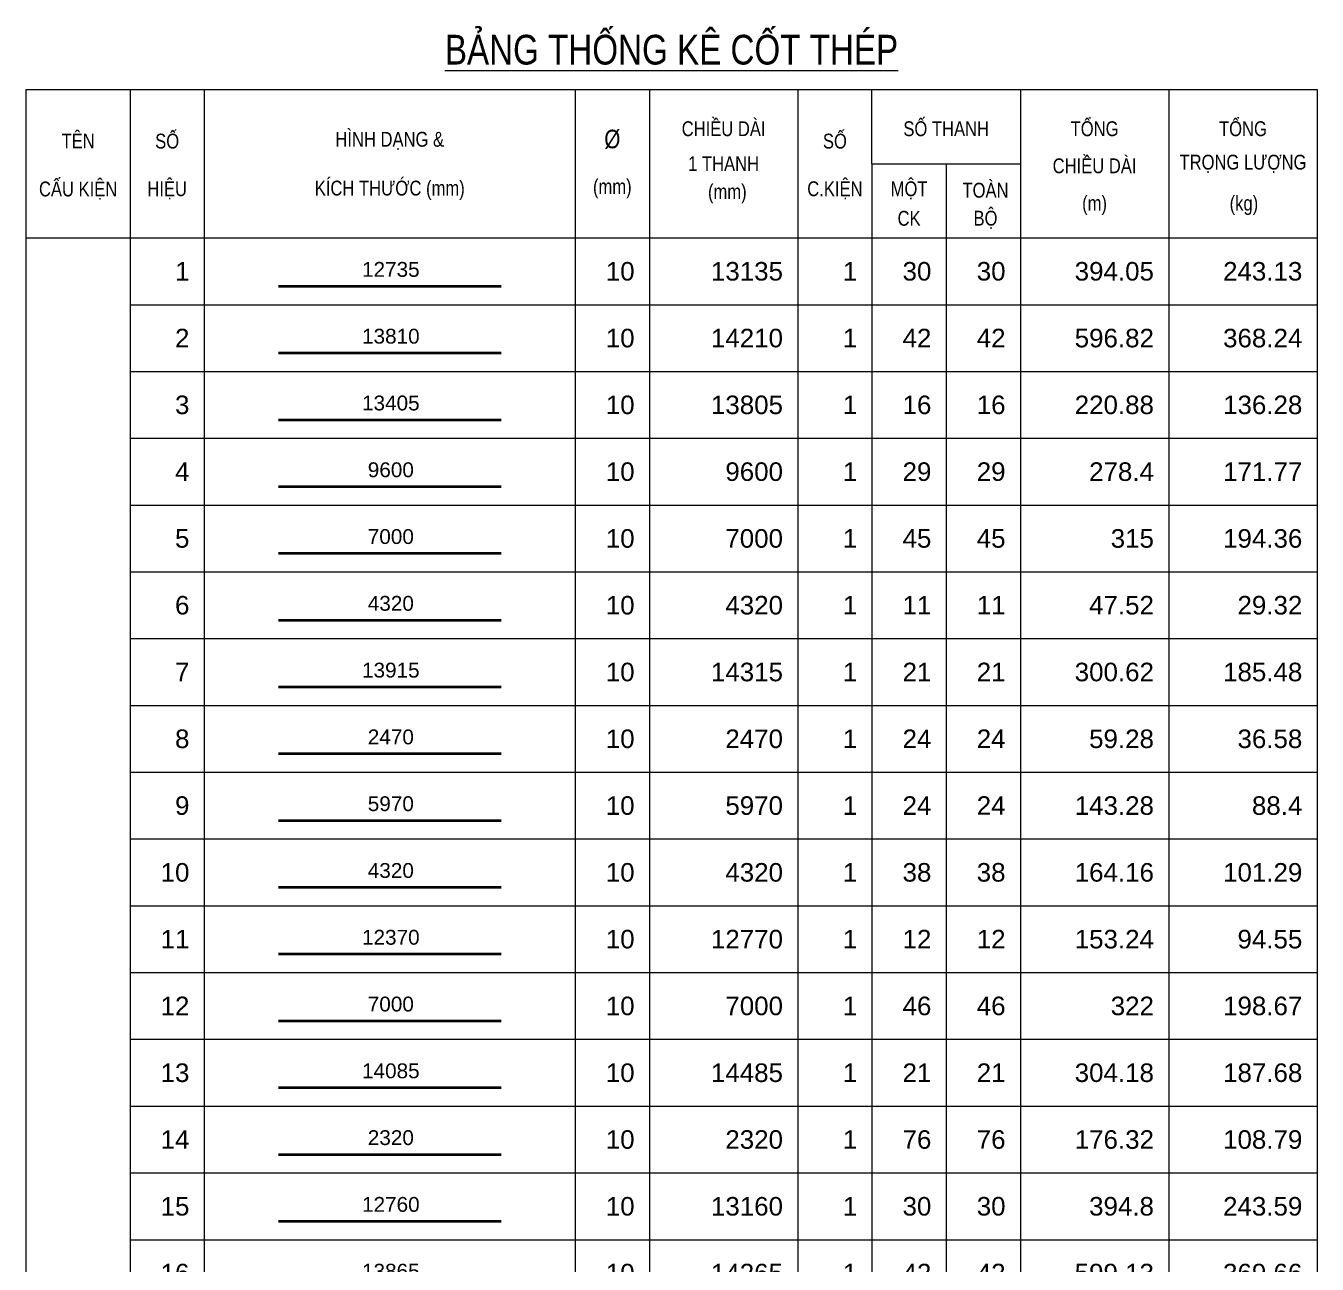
# Model space of a CAD drawing. Header units: millimetres. Extents: x -179076 to 505271, y -44005 to 99253.
# Drawn here: x -26283 to -8878, y 82565 to 99253 of the extents above; entities that cross this region are included whole.
import ezdxf
from ezdxf.enums import TextEntityAlignment as Align

# ---------------------------------------------------------------- set-up
doc = ezdxf.new("R2010")
doc.units = ezdxf.units.MM
for name, color, linetype, lineweight in [('NDC_S_REBAR', 4, 'Continuous', 35), ('NDC_S_VN TEXT', 7, 'Continuous', 20), ('NDC_Table', 3, 'Continuous', 20)]:
    doc.layers.add(name, color=color, linetype=linetype, lineweight=lineweight)
doc.styles.add('ARIAL', font='arial.ttf', dxfattribs={"width": 0.8})

# ---------------------------------------------------------------- blocks, each defined once
blk = doc.blocks.new('Tieude')
at = {"layer": 'NDC_Table'}
for p, q in [((0, 2000), (0, 0)), ((0, 2000), (17405, 2000)), ((1405, 2000), (1405, 0)), ((2405, 2000), (2405, 0)), ((7405, 2000), (7405, 0)), ((8405, 2000), (8405, 0)), ((10405, 2000), (10405, 0)), ((11405, 1000), (11405, 2000)), ((13405, 2000), (13405, 0)), ((15405, 2000), (15405, 0)), ((17405, 2000), (17405, 0)), ((11405, 1000), (13405, 1000)), ((11405, 1000), (11405, 0)), ((12405, 1000), (12405, 0)), ((0, 0), (17405, 0))]:
    blk.add_line(p, q, dxfattribs=at)
at = {"layer": 'NDC_S_VN TEXT', "style": 'ARIAL', "width": 0.8}
for s, height, p in [('%%UBẢNG THỐNG KÊ CỐT THÉP', 400, (8703, 2594)), ('CHIỀU DÀI', 200, (9405, 1500)), ('SỐ THANH', 200, (12405, 1500)), ('TỔNG', 200, (14405, 1500)), ('TỔNG', 200, (16405, 1500)), ('TÊN', 200, (705, 1333)), ('SỐ', 200, (1905, 1333)), ('HÌNH DẠNG &', 200, (4905, 1333)), ('%%C', 250, (7905, 1333)), ('SỐ', 200, (10905, 1333)), ('1 THANH', 200, (9405, 1000)), ('CHIỀU DÀI', 200, (14405, 1000)), ('TRỌNG LƯỢNG', 200, (16405, 1000)), ('CẤU KIỆN', 200, (705, 667)), ('HIỆU', 200, (1905, 667)), ('KÍCH THƯỚC (mm)', 200, (4905, 667)), ('(mm)', 200, (7905, 667)), ('(mm)', 200, (9455, 599)), ('C.KIỆN', 200, (10905, 667)), ('MỘT', 200, (11905, 667)), ('TOÀN', 200, (12935, 667)), ('(m)', 200, (14405, 443)), ('(kg)', 200, (16418, 443)), ('CK', 200, (11905, 264)), ('BỘ', 200, (12935, 271))]:
    blk.add_text(s, height=height, dxfattribs=at).set_placement(p, align=Align.MIDDLE)
blk = doc.blocks.new('dang01')
at = {"layer": 'NDC_S_REBAR'}
blk.add_line((3405, -650), (6405, -650), dxfattribs=at)
at = {"layer": 'NDC_Table'}
for p, q in [((0, 0), (0, -900)), ((1405, 0), (1405, -900)), ((2405, 0), (2405, -900)), ((7405, 0), (7405, -900)), ((8405, 0), (8405, -900)), ((10405, 0), (10405, -900)), ((11405, 0), (11405, -900)), ((12405, 0), (12405, -900)), ((13405, 0), (13405, -900)), ((15405, 0), (15405, -900)), ((17405, 0), (17405, -900)), ((1405, -900), (17405, -900))]:
    blk.add_line(p, q, dxfattribs=at)
at = {"layer": 'NDC_S_VN TEXT', "style": 'ARIAL'}
for p in [(2205, -450), (8205, -450), (10205, -450), (11205, -450), (12205, -450), (13205, -450), (15205, -450), (17205, -450)]:
    blk.add_attdef('D03', text='', height=250, dxfattribs=at).set_placement(p, align=Align.MIDDLE_RIGHT)
blk.add_attdef('00000000', text='', height=200, dxfattribs=at).set_placement((4920, -425), align=Align.MIDDLE_CENTER)

msp = doc.modelspace()

# ---------------------------------------------------------------- block references
at = {"layer": 'NDC_Table'}
msp.add_blockref('Tieude', (-26283.5, 96395.5), dxfattribs=at)
ref = msp.add_blockref('dang01', (-26283.5, 96395.5), dxfattribs=at)
ref.add_attrib('D03', '1', dxfattribs={"layer": 'NDC_S_VN TEXT', "height": 250, "style": 'ARIAL'}).set_placement((-24078.2, 95945.5), align=Align.MIDDLE_RIGHT)
ref.add_attrib('00000000', '12735', dxfattribs={"layer": 'NDC_S_VN TEXT', "height": 200, "style": 'ARIAL'}).set_placement((-21363.9, 95970.7), align=Align.MIDDLE_CENTER)
ref.add_attrib('D03', '10', dxfattribs={"layer": 'NDC_S_VN TEXT', "height": 250, "style": 'ARIAL'}).set_placement((-18078.2, 95945.5), align=Align.MIDDLE_RIGHT)
ref.add_attrib('D03', '13135', dxfattribs={"layer": 'NDC_S_VN TEXT', "height": 250, "style": 'ARIAL'}).set_placement((-16078.2, 95945.5), align=Align.MIDDLE_RIGHT)
ref.add_attrib('D03', '1', dxfattribs={"layer": 'NDC_S_VN TEXT', "height": 250, "style": 'ARIAL'}).set_placement((-15078.2, 95945.5), align=Align.MIDDLE_RIGHT)
ref.add_attrib('D03', '30', dxfattribs={"layer": 'NDC_S_VN TEXT', "height": 250, "style": 'ARIAL'}).set_placement((-14078.2, 95945.5), align=Align.MIDDLE_RIGHT)
ref.add_attrib('D03', '30', dxfattribs={"layer": 'NDC_S_VN TEXT', "height": 250, "style": 'ARIAL'}).set_placement((-13078.2, 95945.8), align=Align.MIDDLE_RIGHT)
ref.add_attrib('D03', '394.05', dxfattribs={"layer": 'NDC_S_VN TEXT', "height": 250, "style": 'ARIAL'}).set_placement((-11078.2, 95945.5), align=Align.MIDDLE_RIGHT)
ref.add_attrib('D03', '243.13', dxfattribs={"layer": 'NDC_S_VN TEXT', "height": 250, "style": 'ARIAL'}).set_placement((-9078.2, 95945.5), align=Align.MIDDLE_RIGHT)
ref = msp.add_blockref('dang01', (-26283.5, 95495.5), dxfattribs=at)
ref.add_attrib('D03', '2', dxfattribs={"layer": 'NDC_S_VN TEXT', "height": 250, "style": 'ARIAL'}).set_placement((-24078.2, 95045.5), align=Align.MIDDLE_RIGHT)
ref.add_attrib('00000000', '13810', dxfattribs={"layer": 'NDC_S_VN TEXT', "height": 200, "style": 'ARIAL'}).set_placement((-21363.9, 95070.7), align=Align.MIDDLE_CENTER)
ref.add_attrib('D03', '10', dxfattribs={"layer": 'NDC_S_VN TEXT', "height": 250, "style": 'ARIAL'}).set_placement((-18078.2, 95045.5), align=Align.MIDDLE_RIGHT)
ref.add_attrib('D03', '14210', dxfattribs={"layer": 'NDC_S_VN TEXT', "height": 250, "style": 'ARIAL'}).set_placement((-16078.2, 95045.5), align=Align.MIDDLE_RIGHT)
ref.add_attrib('D03', '1', dxfattribs={"layer": 'NDC_S_VN TEXT', "height": 250, "style": 'ARIAL'}).set_placement((-15078.2, 95045.5), align=Align.MIDDLE_RIGHT)
ref.add_attrib('D03', '42', dxfattribs={"layer": 'NDC_S_VN TEXT', "height": 250, "style": 'ARIAL'}).set_placement((-14078.2, 95045.5), align=Align.MIDDLE_RIGHT)
ref.add_attrib('D03', '42', dxfattribs={"layer": 'NDC_S_VN TEXT', "height": 250, "style": 'ARIAL'}).set_placement((-13078.2, 95045.8), align=Align.MIDDLE_RIGHT)
ref.add_attrib('D03', '596.82', dxfattribs={"layer": 'NDC_S_VN TEXT', "height": 250, "style": 'ARIAL'}).set_placement((-11078.2, 95045.5), align=Align.MIDDLE_RIGHT)
ref.add_attrib('D03', '368.24', dxfattribs={"layer": 'NDC_S_VN TEXT', "height": 250, "style": 'ARIAL'}).set_placement((-9078.2, 95045.5), align=Align.MIDDLE_RIGHT)
ref = msp.add_blockref('dang01', (-26283.5, 94595.5), dxfattribs=at)
ref.add_attrib('D03', '3', dxfattribs={"layer": 'NDC_S_VN TEXT', "height": 250, "style": 'ARIAL'}).set_placement((-24078.2, 94145.5), align=Align.MIDDLE_RIGHT)
ref.add_attrib('00000000', '13405', dxfattribs={"layer": 'NDC_S_VN TEXT', "height": 200, "style": 'ARIAL'}).set_placement((-21363.9, 94170.7), align=Align.MIDDLE_CENTER)
ref.add_attrib('D03', '10', dxfattribs={"layer": 'NDC_S_VN TEXT', "height": 250, "style": 'ARIAL'}).set_placement((-18078.2, 94145.5), align=Align.MIDDLE_RIGHT)
ref.add_attrib('D03', '13805', dxfattribs={"layer": 'NDC_S_VN TEXT', "height": 250, "style": 'ARIAL'}).set_placement((-16078.2, 94145.5), align=Align.MIDDLE_RIGHT)
ref.add_attrib('D03', '1', dxfattribs={"layer": 'NDC_S_VN TEXT', "height": 250, "style": 'ARIAL'}).set_placement((-15078.2, 94145.5), align=Align.MIDDLE_RIGHT)
ref.add_attrib('D03', '16', dxfattribs={"layer": 'NDC_S_VN TEXT', "height": 250, "style": 'ARIAL'}).set_placement((-14078.2, 94145.5), align=Align.MIDDLE_RIGHT)
ref.add_attrib('D03', '16', dxfattribs={"layer": 'NDC_S_VN TEXT', "height": 250, "style": 'ARIAL'}).set_placement((-13078.2, 94145.8), align=Align.MIDDLE_RIGHT)
ref.add_attrib('D03', '220.88', dxfattribs={"layer": 'NDC_S_VN TEXT', "height": 250, "style": 'ARIAL'}).set_placement((-11078.2, 94145.5), align=Align.MIDDLE_RIGHT)
ref.add_attrib('D03', '136.28', dxfattribs={"layer": 'NDC_S_VN TEXT', "height": 250, "style": 'ARIAL'}).set_placement((-9078.2, 94145.5), align=Align.MIDDLE_RIGHT)
ref = msp.add_blockref('dang01', (-26283.5, 93695.5), dxfattribs=at)
ref.add_attrib('D03', '4', dxfattribs={"layer": 'NDC_S_VN TEXT', "height": 250, "style": 'ARIAL'}).set_placement((-24078.2, 93245.5), align=Align.MIDDLE_RIGHT)
ref.add_attrib('00000000', '9600', dxfattribs={"layer": 'NDC_S_VN TEXT', "height": 200, "style": 'ARIAL'}).set_placement((-21363.9, 93270.7), align=Align.MIDDLE_CENTER)
ref.add_attrib('D03', '10', dxfattribs={"layer": 'NDC_S_VN TEXT', "height": 250, "style": 'ARIAL'}).set_placement((-18078.2, 93245.5), align=Align.MIDDLE_RIGHT)
ref.add_attrib('D03', '9600', dxfattribs={"layer": 'NDC_S_VN TEXT', "height": 250, "style": 'ARIAL'}).set_placement((-16078.2, 93245.5), align=Align.MIDDLE_RIGHT)
ref.add_attrib('D03', '1', dxfattribs={"layer": 'NDC_S_VN TEXT', "height": 250, "style": 'ARIAL'}).set_placement((-15078.2, 93245.5), align=Align.MIDDLE_RIGHT)
ref.add_attrib('D03', '29', dxfattribs={"layer": 'NDC_S_VN TEXT', "height": 250, "style": 'ARIAL'}).set_placement((-14078.2, 93245.5), align=Align.MIDDLE_RIGHT)
ref.add_attrib('D03', '29', dxfattribs={"layer": 'NDC_S_VN TEXT', "height": 250, "style": 'ARIAL'}).set_placement((-13078.2, 93245.8), align=Align.MIDDLE_RIGHT)
ref.add_attrib('D03', '278.4', dxfattribs={"layer": 'NDC_S_VN TEXT', "height": 250, "style": 'ARIAL'}).set_placement((-11078.2, 93245.5), align=Align.MIDDLE_RIGHT)
ref.add_attrib('D03', '171.77', dxfattribs={"layer": 'NDC_S_VN TEXT', "height": 250, "style": 'ARIAL'}).set_placement((-9078.2, 93245.5), align=Align.MIDDLE_RIGHT)
ref = msp.add_blockref('dang01', (-26283.5, 92795.5), dxfattribs=at)
ref.add_attrib('D03', '5', dxfattribs={"layer": 'NDC_S_VN TEXT', "height": 250, "style": 'ARIAL'}).set_placement((-24078.2, 92345.5), align=Align.MIDDLE_RIGHT)
ref.add_attrib('00000000', '7000', dxfattribs={"layer": 'NDC_S_VN TEXT', "height": 200, "style": 'ARIAL'}).set_placement((-21363.9, 92370.7), align=Align.MIDDLE_CENTER)
ref.add_attrib('D03', '10', dxfattribs={"layer": 'NDC_S_VN TEXT', "height": 250, "style": 'ARIAL'}).set_placement((-18078.2, 92345.5), align=Align.MIDDLE_RIGHT)
ref.add_attrib('D03', '7000', dxfattribs={"layer": 'NDC_S_VN TEXT', "height": 250, "style": 'ARIAL'}).set_placement((-16078.2, 92345.5), align=Align.MIDDLE_RIGHT)
ref.add_attrib('D03', '1', dxfattribs={"layer": 'NDC_S_VN TEXT', "height": 250, "style": 'ARIAL'}).set_placement((-15078.2, 92345.5), align=Align.MIDDLE_RIGHT)
ref.add_attrib('D03', '45', dxfattribs={"layer": 'NDC_S_VN TEXT', "height": 250, "style": 'ARIAL'}).set_placement((-14078.2, 92345.5), align=Align.MIDDLE_RIGHT)
ref.add_attrib('D03', '45', dxfattribs={"layer": 'NDC_S_VN TEXT', "height": 250, "style": 'ARIAL'}).set_placement((-13078.2, 92345.8), align=Align.MIDDLE_RIGHT)
ref.add_attrib('D03', '315', dxfattribs={"layer": 'NDC_S_VN TEXT', "height": 250, "style": 'ARIAL'}).set_placement((-11078.2, 92345.5), align=Align.MIDDLE_RIGHT)
ref.add_attrib('D03', '194.36', dxfattribs={"layer": 'NDC_S_VN TEXT', "height": 250, "style": 'ARIAL'}).set_placement((-9078.2, 92345.5), align=Align.MIDDLE_RIGHT)
ref = msp.add_blockref('dang01', (-26283.5, 91895.5), dxfattribs=at)
ref.add_attrib('D03', '6', dxfattribs={"layer": 'NDC_S_VN TEXT', "height": 250, "style": 'ARIAL'}).set_placement((-24078.2, 91445.5), align=Align.MIDDLE_RIGHT)
ref.add_attrib('00000000', '4320', dxfattribs={"layer": 'NDC_S_VN TEXT', "height": 200, "style": 'ARIAL'}).set_placement((-21363.9, 91470.7), align=Align.MIDDLE_CENTER)
ref.add_attrib('D03', '10', dxfattribs={"layer": 'NDC_S_VN TEXT', "height": 250, "style": 'ARIAL'}).set_placement((-18078.2, 91445.5), align=Align.MIDDLE_RIGHT)
ref.add_attrib('D03', '4320', dxfattribs={"layer": 'NDC_S_VN TEXT', "height": 250, "style": 'ARIAL'}).set_placement((-16078.2, 91445.5), align=Align.MIDDLE_RIGHT)
ref.add_attrib('D03', '1', dxfattribs={"layer": 'NDC_S_VN TEXT', "height": 250, "style": 'ARIAL'}).set_placement((-15078.2, 91445.5), align=Align.MIDDLE_RIGHT)
ref.add_attrib('D03', '11', dxfattribs={"layer": 'NDC_S_VN TEXT', "height": 250, "style": 'ARIAL'}).set_placement((-14078.2, 91445.5), align=Align.MIDDLE_RIGHT)
ref.add_attrib('D03', '11', dxfattribs={"layer": 'NDC_S_VN TEXT', "height": 250, "style": 'ARIAL'}).set_placement((-13078.2, 91445.8), align=Align.MIDDLE_RIGHT)
ref.add_attrib('D03', '47.52', dxfattribs={"layer": 'NDC_S_VN TEXT', "height": 250, "style": 'ARIAL'}).set_placement((-11078.2, 91445.5), align=Align.MIDDLE_RIGHT)
ref.add_attrib('D03', '29.32', dxfattribs={"layer": 'NDC_S_VN TEXT', "height": 250, "style": 'ARIAL'}).set_placement((-9078.2, 91445.5), align=Align.MIDDLE_RIGHT)
ref = msp.add_blockref('dang01', (-26283.5, 90995.5), dxfattribs=at)
ref.add_attrib('D03', '7', dxfattribs={"layer": 'NDC_S_VN TEXT', "height": 250, "style": 'ARIAL'}).set_placement((-24078.2, 90545.5), align=Align.MIDDLE_RIGHT)
ref.add_attrib('00000000', '13915', dxfattribs={"layer": 'NDC_S_VN TEXT', "height": 200, "style": 'ARIAL'}).set_placement((-21363.9, 90570.7), align=Align.MIDDLE_CENTER)
ref.add_attrib('D03', '10', dxfattribs={"layer": 'NDC_S_VN TEXT', "height": 250, "style": 'ARIAL'}).set_placement((-18078.2, 90545.5), align=Align.MIDDLE_RIGHT)
ref.add_attrib('D03', '14315', dxfattribs={"layer": 'NDC_S_VN TEXT', "height": 250, "style": 'ARIAL'}).set_placement((-16078.2, 90545.5), align=Align.MIDDLE_RIGHT)
ref.add_attrib('D03', '1', dxfattribs={"layer": 'NDC_S_VN TEXT', "height": 250, "style": 'ARIAL'}).set_placement((-15078.2, 90545.5), align=Align.MIDDLE_RIGHT)
ref.add_attrib('D03', '21', dxfattribs={"layer": 'NDC_S_VN TEXT', "height": 250, "style": 'ARIAL'}).set_placement((-14078.2, 90545.5), align=Align.MIDDLE_RIGHT)
ref.add_attrib('D03', '21', dxfattribs={"layer": 'NDC_S_VN TEXT', "height": 250, "style": 'ARIAL'}).set_placement((-13078.2, 90545.8), align=Align.MIDDLE_RIGHT)
ref.add_attrib('D03', '300.62', dxfattribs={"layer": 'NDC_S_VN TEXT', "height": 250, "style": 'ARIAL'}).set_placement((-11078.2, 90545.5), align=Align.MIDDLE_RIGHT)
ref.add_attrib('D03', '185.48', dxfattribs={"layer": 'NDC_S_VN TEXT', "height": 250, "style": 'ARIAL'}).set_placement((-9078.2, 90545.5), align=Align.MIDDLE_RIGHT)
ref = msp.add_blockref('dang01', (-26283.5, 90095.5), dxfattribs=at)
ref.add_attrib('D03', '8', dxfattribs={"layer": 'NDC_S_VN TEXT', "height": 250, "style": 'ARIAL'}).set_placement((-24078.2, 89645.5), align=Align.MIDDLE_RIGHT)
ref.add_attrib('00000000', '2470', dxfattribs={"layer": 'NDC_S_VN TEXT', "height": 200, "style": 'ARIAL'}).set_placement((-21363.9, 89670.7), align=Align.MIDDLE_CENTER)
ref.add_attrib('D03', '10', dxfattribs={"layer": 'NDC_S_VN TEXT', "height": 250, "style": 'ARIAL'}).set_placement((-18078.2, 89645.5), align=Align.MIDDLE_RIGHT)
ref.add_attrib('D03', '2470', dxfattribs={"layer": 'NDC_S_VN TEXT', "height": 250, "style": 'ARIAL'}).set_placement((-16078.2, 89645.5), align=Align.MIDDLE_RIGHT)
ref.add_attrib('D03', '1', dxfattribs={"layer": 'NDC_S_VN TEXT', "height": 250, "style": 'ARIAL'}).set_placement((-15078.2, 89645.5), align=Align.MIDDLE_RIGHT)
ref.add_attrib('D03', '24', dxfattribs={"layer": 'NDC_S_VN TEXT', "height": 250, "style": 'ARIAL'}).set_placement((-14078.2, 89645.5), align=Align.MIDDLE_RIGHT)
ref.add_attrib('D03', '24', dxfattribs={"layer": 'NDC_S_VN TEXT', "height": 250, "style": 'ARIAL'}).set_placement((-13078.2, 89645.8), align=Align.MIDDLE_RIGHT)
ref.add_attrib('D03', '59.28', dxfattribs={"layer": 'NDC_S_VN TEXT', "height": 250, "style": 'ARIAL'}).set_placement((-11078.2, 89645.5), align=Align.MIDDLE_RIGHT)
ref.add_attrib('D03', '36.58', dxfattribs={"layer": 'NDC_S_VN TEXT', "height": 250, "style": 'ARIAL'}).set_placement((-9078.2, 89645.5), align=Align.MIDDLE_RIGHT)
ref = msp.add_blockref('dang01', (-26283.5, 89195.5), dxfattribs=at)
ref.add_attrib('D03', '9', dxfattribs={"layer": 'NDC_S_VN TEXT', "height": 250, "style": 'ARIAL'}).set_placement((-24078.2, 88745.5), align=Align.MIDDLE_RIGHT)
ref.add_attrib('00000000', '5970', dxfattribs={"layer": 'NDC_S_VN TEXT', "height": 200, "style": 'ARIAL'}).set_placement((-21363.9, 88770.7), align=Align.MIDDLE_CENTER)
ref.add_attrib('D03', '10', dxfattribs={"layer": 'NDC_S_VN TEXT', "height": 250, "style": 'ARIAL'}).set_placement((-18078.2, 88745.5), align=Align.MIDDLE_RIGHT)
ref.add_attrib('D03', '5970', dxfattribs={"layer": 'NDC_S_VN TEXT', "height": 250, "style": 'ARIAL'}).set_placement((-16078.2, 88745.5), align=Align.MIDDLE_RIGHT)
ref.add_attrib('D03', '1', dxfattribs={"layer": 'NDC_S_VN TEXT', "height": 250, "style": 'ARIAL'}).set_placement((-15078.2, 88745.5), align=Align.MIDDLE_RIGHT)
ref.add_attrib('D03', '24', dxfattribs={"layer": 'NDC_S_VN TEXT', "height": 250, "style": 'ARIAL'}).set_placement((-14078.2, 88745.5), align=Align.MIDDLE_RIGHT)
ref.add_attrib('D03', '24', dxfattribs={"layer": 'NDC_S_VN TEXT', "height": 250, "style": 'ARIAL'}).set_placement((-13078.2, 88745.8), align=Align.MIDDLE_RIGHT)
ref.add_attrib('D03', '143.28', dxfattribs={"layer": 'NDC_S_VN TEXT', "height": 250, "style": 'ARIAL'}).set_placement((-11078.2, 88745.5), align=Align.MIDDLE_RIGHT)
ref.add_attrib('D03', '88.4', dxfattribs={"layer": 'NDC_S_VN TEXT', "height": 250, "style": 'ARIAL'}).set_placement((-9078.2, 88745.5), align=Align.MIDDLE_RIGHT)
ref = msp.add_blockref('dang01', (-26283.5, 88295.5), dxfattribs=at)
ref.add_attrib('D03', '10', dxfattribs={"layer": 'NDC_S_VN TEXT', "height": 250, "style": 'ARIAL'}).set_placement((-24078.2, 87845.5), align=Align.MIDDLE_RIGHT)
ref.add_attrib('00000000', '4320', dxfattribs={"layer": 'NDC_S_VN TEXT', "height": 200, "style": 'ARIAL'}).set_placement((-21363.9, 87870.7), align=Align.MIDDLE_CENTER)
ref.add_attrib('D03', '10', dxfattribs={"layer": 'NDC_S_VN TEXT', "height": 250, "style": 'ARIAL'}).set_placement((-18078.2, 87845.5), align=Align.MIDDLE_RIGHT)
ref.add_attrib('D03', '4320', dxfattribs={"layer": 'NDC_S_VN TEXT', "height": 250, "style": 'ARIAL'}).set_placement((-16078.2, 87845.5), align=Align.MIDDLE_RIGHT)
ref.add_attrib('D03', '1', dxfattribs={"layer": 'NDC_S_VN TEXT', "height": 250, "style": 'ARIAL'}).set_placement((-15078.2, 87845.5), align=Align.MIDDLE_RIGHT)
ref.add_attrib('D03', '38', dxfattribs={"layer": 'NDC_S_VN TEXT', "height": 250, "style": 'ARIAL'}).set_placement((-14078.2, 87845.5), align=Align.MIDDLE_RIGHT)
ref.add_attrib('D03', '38', dxfattribs={"layer": 'NDC_S_VN TEXT', "height": 250, "style": 'ARIAL'}).set_placement((-13078.2, 87845.8), align=Align.MIDDLE_RIGHT)
ref.add_attrib('D03', '164.16', dxfattribs={"layer": 'NDC_S_VN TEXT', "height": 250, "style": 'ARIAL'}).set_placement((-11078.2, 87845.5), align=Align.MIDDLE_RIGHT)
ref.add_attrib('D03', '101.29', dxfattribs={"layer": 'NDC_S_VN TEXT', "height": 250, "style": 'ARIAL'}).set_placement((-9078.2, 87845.5), align=Align.MIDDLE_RIGHT)
ref = msp.add_blockref('dang01', (-26283.5, 87395.5), dxfattribs=at)
ref.add_attrib('D03', '11', dxfattribs={"layer": 'NDC_S_VN TEXT', "height": 250, "style": 'ARIAL'}).set_placement((-24078.2, 86945.5), align=Align.MIDDLE_RIGHT)
ref.add_attrib('00000000', '12370', dxfattribs={"layer": 'NDC_S_VN TEXT', "height": 200, "style": 'ARIAL'}).set_placement((-21363.9, 86970.7), align=Align.MIDDLE_CENTER)
ref.add_attrib('D03', '10', dxfattribs={"layer": 'NDC_S_VN TEXT', "height": 250, "style": 'ARIAL'}).set_placement((-18078.2, 86945.5), align=Align.MIDDLE_RIGHT)
ref.add_attrib('D03', '12770', dxfattribs={"layer": 'NDC_S_VN TEXT', "height": 250, "style": 'ARIAL'}).set_placement((-16078.2, 86945.5), align=Align.MIDDLE_RIGHT)
ref.add_attrib('D03', '1', dxfattribs={"layer": 'NDC_S_VN TEXT', "height": 250, "style": 'ARIAL'}).set_placement((-15078.2, 86945.5), align=Align.MIDDLE_RIGHT)
ref.add_attrib('D03', '12', dxfattribs={"layer": 'NDC_S_VN TEXT', "height": 250, "style": 'ARIAL'}).set_placement((-14078.2, 86945.5), align=Align.MIDDLE_RIGHT)
ref.add_attrib('D03', '12', dxfattribs={"layer": 'NDC_S_VN TEXT', "height": 250, "style": 'ARIAL'}).set_placement((-13078.2, 86945.8), align=Align.MIDDLE_RIGHT)
ref.add_attrib('D03', '153.24', dxfattribs={"layer": 'NDC_S_VN TEXT', "height": 250, "style": 'ARIAL'}).set_placement((-11078.2, 86945.5), align=Align.MIDDLE_RIGHT)
ref.add_attrib('D03', '94.55', dxfattribs={"layer": 'NDC_S_VN TEXT', "height": 250, "style": 'ARIAL'}).set_placement((-9078.2, 86945.5), align=Align.MIDDLE_RIGHT)
ref = msp.add_blockref('dang01', (-26283.5, 86495.5), dxfattribs=at)
ref.add_attrib('D03', '12', dxfattribs={"layer": 'NDC_S_VN TEXT', "height": 250, "style": 'ARIAL'}).set_placement((-24078.2, 86045.5), align=Align.MIDDLE_RIGHT)
ref.add_attrib('00000000', '7000', dxfattribs={"layer": 'NDC_S_VN TEXT', "height": 200, "style": 'ARIAL'}).set_placement((-21363.9, 86070.7), align=Align.MIDDLE_CENTER)
ref.add_attrib('D03', '10', dxfattribs={"layer": 'NDC_S_VN TEXT', "height": 250, "style": 'ARIAL'}).set_placement((-18078.2, 86045.5), align=Align.MIDDLE_RIGHT)
ref.add_attrib('D03', '7000', dxfattribs={"layer": 'NDC_S_VN TEXT', "height": 250, "style": 'ARIAL'}).set_placement((-16078.2, 86045.5), align=Align.MIDDLE_RIGHT)
ref.add_attrib('D03', '1', dxfattribs={"layer": 'NDC_S_VN TEXT', "height": 250, "style": 'ARIAL'}).set_placement((-15078.2, 86045.5), align=Align.MIDDLE_RIGHT)
ref.add_attrib('D03', '46', dxfattribs={"layer": 'NDC_S_VN TEXT', "height": 250, "style": 'ARIAL'}).set_placement((-14078.2, 86045.5), align=Align.MIDDLE_RIGHT)
ref.add_attrib('D03', '46', dxfattribs={"layer": 'NDC_S_VN TEXT', "height": 250, "style": 'ARIAL'}).set_placement((-13078.2, 86045.8), align=Align.MIDDLE_RIGHT)
ref.add_attrib('D03', '322', dxfattribs={"layer": 'NDC_S_VN TEXT', "height": 250, "style": 'ARIAL'}).set_placement((-11078.2, 86045.5), align=Align.MIDDLE_RIGHT)
ref.add_attrib('D03', '198.67', dxfattribs={"layer": 'NDC_S_VN TEXT', "height": 250, "style": 'ARIAL'}).set_placement((-9078.2, 86045.5), align=Align.MIDDLE_RIGHT)
ref = msp.add_blockref('dang01', (-26283.5, 85595.5), dxfattribs=at)
ref.add_attrib('D03', '13', dxfattribs={"layer": 'NDC_S_VN TEXT', "height": 250, "style": 'ARIAL'}).set_placement((-24078.2, 85145.5), align=Align.MIDDLE_RIGHT)
ref.add_attrib('00000000', '14085', dxfattribs={"layer": 'NDC_S_VN TEXT', "height": 200, "style": 'ARIAL'}).set_placement((-21363.9, 85170.7), align=Align.MIDDLE_CENTER)
ref.add_attrib('D03', '10', dxfattribs={"layer": 'NDC_S_VN TEXT', "height": 250, "style": 'ARIAL'}).set_placement((-18078.2, 85145.5), align=Align.MIDDLE_RIGHT)
ref.add_attrib('D03', '14485', dxfattribs={"layer": 'NDC_S_VN TEXT', "height": 250, "style": 'ARIAL'}).set_placement((-16078.2, 85145.5), align=Align.MIDDLE_RIGHT)
ref.add_attrib('D03', '1', dxfattribs={"layer": 'NDC_S_VN TEXT', "height": 250, "style": 'ARIAL'}).set_placement((-15078.2, 85145.5), align=Align.MIDDLE_RIGHT)
ref.add_attrib('D03', '21', dxfattribs={"layer": 'NDC_S_VN TEXT', "height": 250, "style": 'ARIAL'}).set_placement((-14078.2, 85145.5), align=Align.MIDDLE_RIGHT)
ref.add_attrib('D03', '21', dxfattribs={"layer": 'NDC_S_VN TEXT', "height": 250, "style": 'ARIAL'}).set_placement((-13078.2, 85145.8), align=Align.MIDDLE_RIGHT)
ref.add_attrib('D03', '304.18', dxfattribs={"layer": 'NDC_S_VN TEXT', "height": 250, "style": 'ARIAL'}).set_placement((-11078.2, 85145.5), align=Align.MIDDLE_RIGHT)
ref.add_attrib('D03', '187.68', dxfattribs={"layer": 'NDC_S_VN TEXT', "height": 250, "style": 'ARIAL'}).set_placement((-9078.2, 85145.5), align=Align.MIDDLE_RIGHT)
ref = msp.add_blockref('dang01', (-26283.5, 84695.5), dxfattribs=at)
ref.add_attrib('D03', '14', dxfattribs={"layer": 'NDC_S_VN TEXT', "height": 250, "style": 'ARIAL'}).set_placement((-24078.2, 84245.5), align=Align.MIDDLE_RIGHT)
ref.add_attrib('00000000', '2320', dxfattribs={"layer": 'NDC_S_VN TEXT', "height": 200, "style": 'ARIAL'}).set_placement((-21363.9, 84270.7), align=Align.MIDDLE_CENTER)
ref.add_attrib('D03', '10', dxfattribs={"layer": 'NDC_S_VN TEXT', "height": 250, "style": 'ARIAL'}).set_placement((-18078.2, 84245.5), align=Align.MIDDLE_RIGHT)
ref.add_attrib('D03', '2320', dxfattribs={"layer": 'NDC_S_VN TEXT', "height": 250, "style": 'ARIAL'}).set_placement((-16078.2, 84245.5), align=Align.MIDDLE_RIGHT)
ref.add_attrib('D03', '1', dxfattribs={"layer": 'NDC_S_VN TEXT', "height": 250, "style": 'ARIAL'}).set_placement((-15078.2, 84245.5), align=Align.MIDDLE_RIGHT)
ref.add_attrib('D03', '76', dxfattribs={"layer": 'NDC_S_VN TEXT', "height": 250, "style": 'ARIAL'}).set_placement((-14078.2, 84245.5), align=Align.MIDDLE_RIGHT)
ref.add_attrib('D03', '76', dxfattribs={"layer": 'NDC_S_VN TEXT', "height": 250, "style": 'ARIAL'}).set_placement((-13078.2, 84245.8), align=Align.MIDDLE_RIGHT)
ref.add_attrib('D03', '176.32', dxfattribs={"layer": 'NDC_S_VN TEXT', "height": 250, "style": 'ARIAL'}).set_placement((-11078.2, 84245.5), align=Align.MIDDLE_RIGHT)
ref.add_attrib('D03', '108.79', dxfattribs={"layer": 'NDC_S_VN TEXT', "height": 250, "style": 'ARIAL'}).set_placement((-9078.2, 84245.5), align=Align.MIDDLE_RIGHT)
ref = msp.add_blockref('dang01', (-26283.5, 83795.5), dxfattribs=at)
ref.add_attrib('D03', '15', dxfattribs={"layer": 'NDC_S_VN TEXT', "height": 250, "style": 'ARIAL'}).set_placement((-24078.2, 83345.5), align=Align.MIDDLE_RIGHT)
ref.add_attrib('00000000', '12760', dxfattribs={"layer": 'NDC_S_VN TEXT', "height": 200, "style": 'ARIAL'}).set_placement((-21363.9, 83370.7), align=Align.MIDDLE_CENTER)
ref.add_attrib('D03', '10', dxfattribs={"layer": 'NDC_S_VN TEXT', "height": 250, "style": 'ARIAL'}).set_placement((-18078.2, 83345.5), align=Align.MIDDLE_RIGHT)
ref.add_attrib('D03', '13160', dxfattribs={"layer": 'NDC_S_VN TEXT', "height": 250, "style": 'ARIAL'}).set_placement((-16078.2, 83345.5), align=Align.MIDDLE_RIGHT)
ref.add_attrib('D03', '1', dxfattribs={"layer": 'NDC_S_VN TEXT', "height": 250, "style": 'ARIAL'}).set_placement((-15078.2, 83345.5), align=Align.MIDDLE_RIGHT)
ref.add_attrib('D03', '30', dxfattribs={"layer": 'NDC_S_VN TEXT', "height": 250, "style": 'ARIAL'}).set_placement((-14078.2, 83345.5), align=Align.MIDDLE_RIGHT)
ref.add_attrib('D03', '30', dxfattribs={"layer": 'NDC_S_VN TEXT', "height": 250, "style": 'ARIAL'}).set_placement((-13078.2, 83345.8), align=Align.MIDDLE_RIGHT)
ref.add_attrib('D03', '394.8', dxfattribs={"layer": 'NDC_S_VN TEXT', "height": 250, "style": 'ARIAL'}).set_placement((-11078.2, 83345.5), align=Align.MIDDLE_RIGHT)
ref.add_attrib('D03', '243.59', dxfattribs={"layer": 'NDC_S_VN TEXT', "height": 250, "style": 'ARIAL'}).set_placement((-9078.2, 83345.5), align=Align.MIDDLE_RIGHT)
ref = msp.add_blockref('dang01', (-26283.5, 82895.5), dxfattribs=at)
ref.add_attrib('D03', '16', dxfattribs={"layer": 'NDC_S_VN TEXT', "height": 250, "style": 'ARIAL'}).set_placement((-24078.2, 82445.5), align=Align.MIDDLE_RIGHT)
ref.add_attrib('00000000', '13865', dxfattribs={"layer": 'NDC_S_VN TEXT', "height": 200, "style": 'ARIAL'}).set_placement((-21363.9, 82470.7), align=Align.MIDDLE_CENTER)
ref.add_attrib('D03', '10', dxfattribs={"layer": 'NDC_S_VN TEXT', "height": 250, "style": 'ARIAL'}).set_placement((-18078.2, 82445.5), align=Align.MIDDLE_RIGHT)
ref.add_attrib('D03', '14265', dxfattribs={"layer": 'NDC_S_VN TEXT', "height": 250, "style": 'ARIAL'}).set_placement((-16078.2, 82445.5), align=Align.MIDDLE_RIGHT)
ref.add_attrib('D03', '1', dxfattribs={"layer": 'NDC_S_VN TEXT', "height": 250, "style": 'ARIAL'}).set_placement((-15078.2, 82445.5), align=Align.MIDDLE_RIGHT)
ref.add_attrib('D03', '42', dxfattribs={"layer": 'NDC_S_VN TEXT', "height": 250, "style": 'ARIAL'}).set_placement((-14078.2, 82445.5), align=Align.MIDDLE_RIGHT)
ref.add_attrib('D03', '42', dxfattribs={"layer": 'NDC_S_VN TEXT', "height": 250, "style": 'ARIAL'}).set_placement((-13078.2, 82445.8), align=Align.MIDDLE_RIGHT)
ref.add_attrib('D03', '599.13', dxfattribs={"layer": 'NDC_S_VN TEXT', "height": 250, "style": 'ARIAL'}).set_placement((-11078.2, 82445.5), align=Align.MIDDLE_RIGHT)
ref.add_attrib('D03', '369.66', dxfattribs={"layer": 'NDC_S_VN TEXT', "height": 250, "style": 'ARIAL'}).set_placement((-9078.2, 82445.5), align=Align.MIDDLE_RIGHT)

doc.saveas('drawing.dxf')
